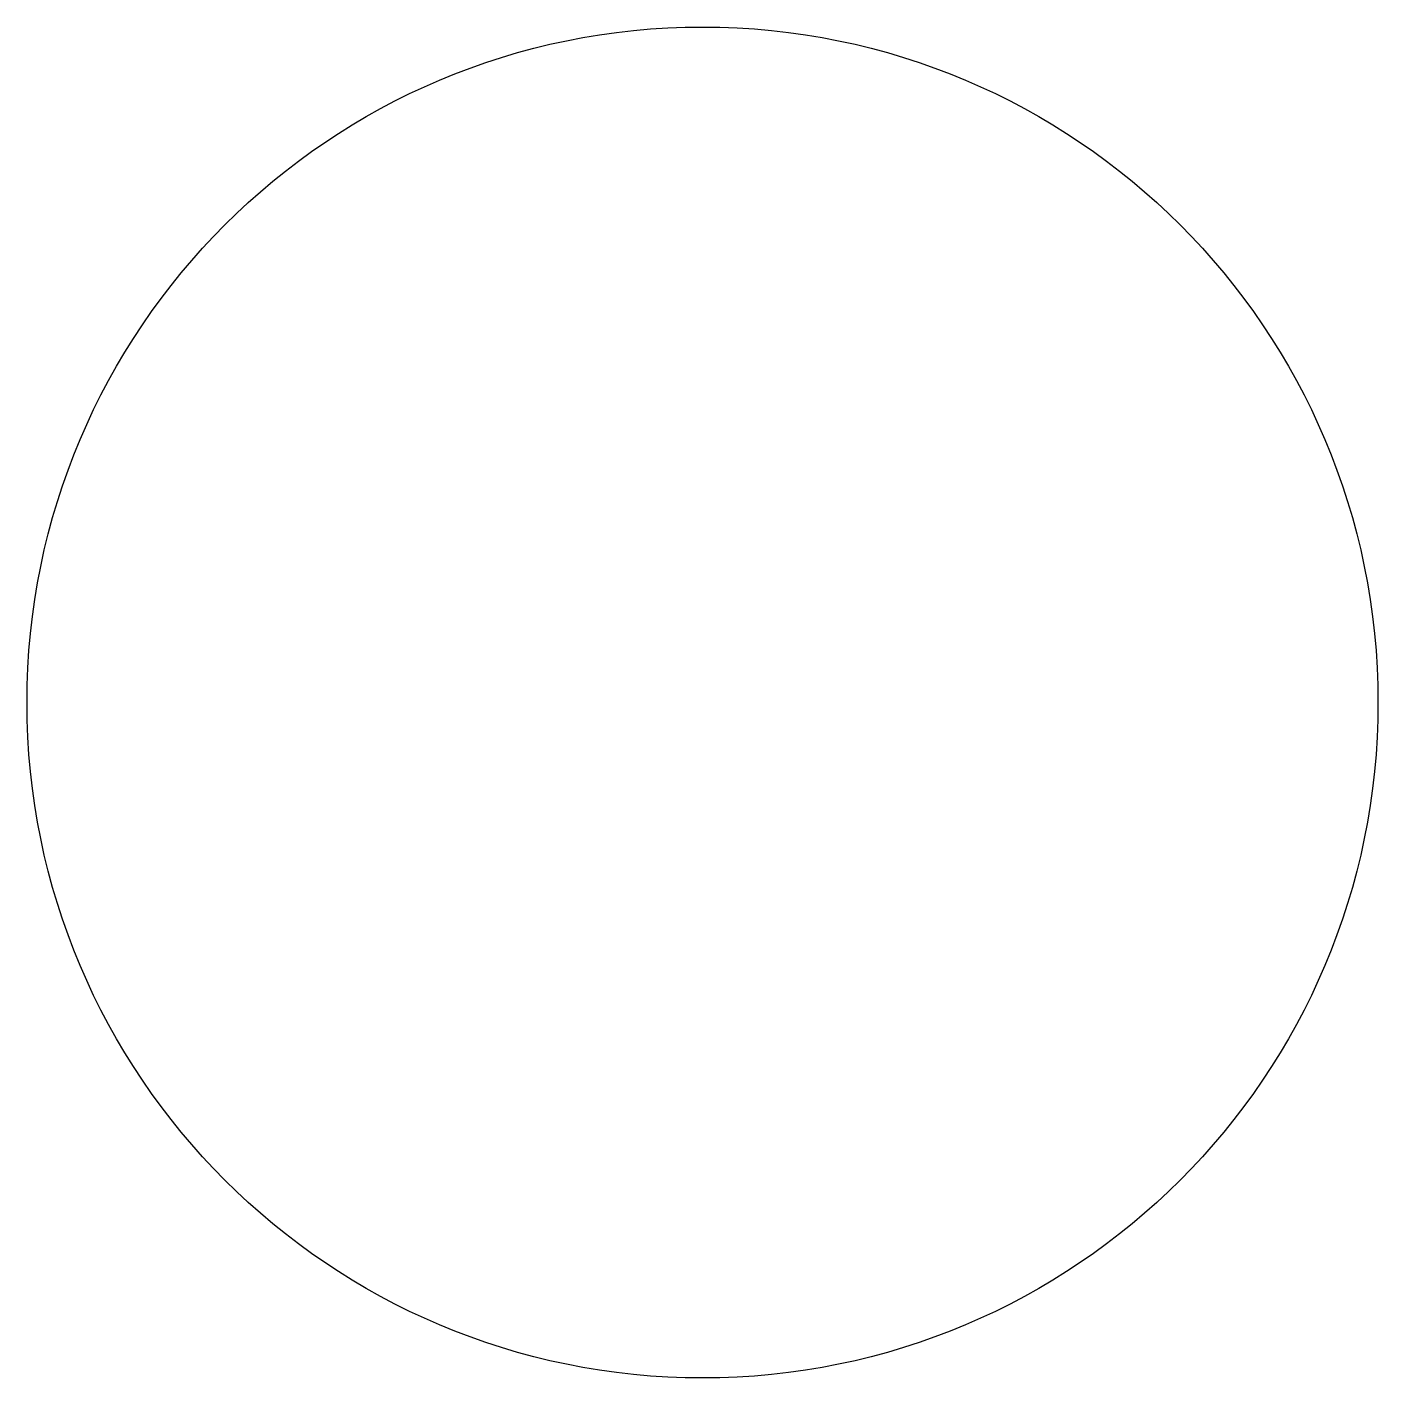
# Model space of a CAD drawing. Header units: metres. Extents: x -1 to 1, y -1 to 1.
import ezdxf

# ---------------------------------------------------------------- set-up
doc = ezdxf.new("R2010")
doc.units = ezdxf.units.M

msp = doc.modelspace()

# ---------------------------------------------------------------- linework, layer by layer
at = {"color": 0}
msp.add_circle((0, 0), 1, dxfattribs=at)

doc.saveas('drawing.dxf')
